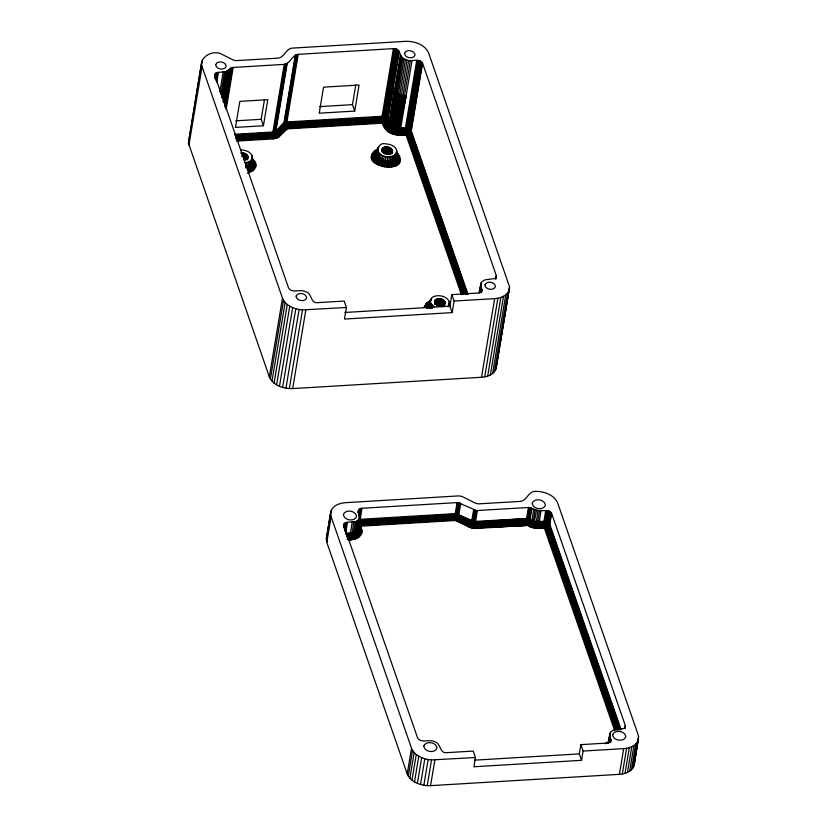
<?xml version="1.0" encoding="UTF-8"?>
<svg xmlns="http://www.w3.org/2000/svg" width="827" height="827" viewBox="0 0 827 827"><rect width="100%" height="100%" fill="white"/><g stroke="black" fill="none" stroke-linecap="round" stroke-linejoin="round"><path stroke-width="1.24" d="M480.559 284.085C481.128 287.31 483.929 292.985 478.264 293.027L451.831 294.608L454.075 301.049L452.131 312.616L344.487 319.057L346.42 307.489L344.187 301.059L317.764 302.641C310.208 303.643 312.151 293.161 305.721 291.766C300.459 288.571 292.272 293.936 288.571 287.972L214.751 75.226L216.447 72.714L225.957 71.473L232.47 67.494L284.23 64.361C290.391 63.813 292.076 54.871 298.237 54.324L393.383 48.628C400.94 47.625 399.007 58.117 405.426 59.503C410.688 62.697 418.886 57.342 422.576 63.297L496.283 275.536L496.272 277.035L494.701 278.554L484.86 279.898L481.521 282.048L479.091 292.851M634.268 764.386L638.578 736.671L638.113 734.645L557.698 503.105C553.78 494.164 542.791 490.804 533.715 491.445C528.071 492.706 526.344 500.852 520.421 501.4L478.254 503.881L475.349 503.136L461.745 496.345L458.758 495.9L345.521 502.682C339.535 503.033 332.216 505.69 330.717 512.202L326.417 537.912L326.81 542.378L407.215 773.917C411.029 782.683 421.667 786.001 430.567 785.65L619.392 774.341C625.501 774.02 633.1 771.167 634.268 764.386L638.578 736.671M461.414 294.681L405.581 133.571L405.416 127.999L416.736 60.361M551.609 513.319L549.593 524.98L546.874 527.657L535.245 528.37L528.877 526.427L526.861 524.783L526.448 519.191L528.381 507.489L538.077 510.538L548.28 510.672L551.609 513.319L625.315 725.558L625.243 727.202L623.93 728.484L613.903 729.921L610.564 732.071L608.155 742.677M361.916 508.264L359.921 521.548L362.061 531.068L361.471 534.325L357.512 538.16L350.886 539.876L350.245 534.283L352.23 521.971C366.227 522.602 352.819 509.256 361.916 508.264L457.827 502.558L476.579 510.548L528.381 507.489M422.576 63.297L411.257 130.935C410.171 135.204 404.641 135.204 401.198 135.173L400.702 128.288L412.022 60.65M531.999 508.202L530.004 519.894L527.037 525.393L475.99 528.453L475.349 522.85L477.334 510.538M188.422 143.061L201.685 62.19C203.638 54.913 213.221 51.057 220.085 53.404L233.018 59.895L235.922 60.64L278.089 58.159C284.25 57.611 285.925 48.679 292.086 48.131L405.313 41.35C414.213 40.999 424.851 44.317 428.665 53.083L509.566 286.876L496.303 367.746C494.804 374.259 487.485 376.916 481.5 377.277L292.665 388.576C283.775 388.928 273.137 385.609 269.323 376.843L188.422 143.061L201.685 62.19M247.583 159.694C249.837 155.249 244.461 152.085 240.647 153.036M247.273 173.132L253.176 170.62L255.967 166.279C251.253 165.803 251.067 160.5 252.421 156.985C251.387 151.806 245.205 149.79 240.502 149.997M255.967 166.279L255.677 162.929L252.101 158.215M326.314 540.124L330.717 512.202M396.505 152.199C415.96 177.64 350.72 166.279 377.918 148.984L378.394 149.429M357.584 525.993L358.339 530.541L361.988 532.733M357.833 527.119C358.887 533.208 351.268 534.811 346.699 534.614M400.361 160.262C396.391 159.88 395.027 155.352 396.774 152.075C397.115 146.855 390.995 144.229 386.581 143.981C374.29 140.962 380.958 157.233 371.385 156.913M377.505 148.746C377.67 157.523 393.611 160.221 396.774 152.075M392.411 150.71C391.667 155.879 381.878 154.484 381.898 149.501C384.059 144.177 395.099 147.568 391.988 153.677M400.072 156.913L396.681 155.817L395.968 153.522C397.849 165.08 375.282 162.878 376.895 152.416M396.216 154.639C397.208 166.889 372.109 162.588 377.236 151.362L375.365 154.577L371.457 155.249M426.598 308.347L427.869 304.419L430.391 302.444L428.644 301.607L426.959 302.692L424.168 307.034C431.983 308.719 428.117 297.369 434.526 296.345C440.791 293.988 451.924 298.185 449.082 306.31M430.154 303.137L427.817 305.473L427.352 308.026L428.469 305.184L430.629 302.837L428.551 304.315L425.626 303.985M430.557 299.467L430.412 302.765L434.061 306.765M445.122 302.496C444.378 307.665 434.588 306.269 434.609 301.286C436.563 296.19 447.314 299.043 444.73 304.853M496.303 367.746L496.396 365.534M609.592 734.107C610.161 737.333 612.972 743.008 607.297 743.049L580.874 744.631L579.324 753.883L581.557 760.323L473.912 766.763L475.463 757.511L473.22 751.081L446.797 752.663C439.24 753.666 441.184 743.173 434.754 741.788C429.482 738.604 421.315 743.949 417.614 737.994L343.898 525.755C343.184 521.475 349.842 522.126 352.23 521.971M449.299 301.628L448.751 306.538M361.12 508.357L357.781 528.226C357.078 533.808 349.78 533.766 345.572 533.963L350.245 534.283M620.932 729.259L549.769 524.339L548.58 522.767L544.766 521.403L534.749 521.258L527.275 518.498L473.974 521.486L455.987 513.577L359.269 519.377C361.006 529.756 364.107 539.773 348.436 539.742M476.579 510.548L474.409 525.104L474.491 528.453L475.99 528.453M535.245 528.37L538.077 510.538M401.198 135.173L396.66 134.966L408.652 60.454M474.491 528.453L470.015 527.554L455.739 520.472L458.592 502.63M472.961 528.308L475.814 510.476M393.383 48.628L382.074 116.276C381.464 121.383 382.953 127.079 386.757 130.666L389.548 128.381L391.068 125.28L401.674 56.949M386.757 130.666L388.359 131.886L388.866 131.503L392.143 126.097L402.728 57.921M385.413 129.312L388.525 127.348L390.179 124.381L400.878 55.885M388.359 131.886L390.21 132.951L393.238 127.41L403.989 58.779M384.39 127.875L387.139 126.717L389.341 123.998L394.531 89.481M390.21 132.951L392.236 133.829L394.603 127.999L405.426 59.503M392.236 133.829L394.407 134.512L396.061 128.454L406.998 60.071M201.726 63.896L202.357 60.082M188.907 145.304L202.077 66.646L201.581 64.403M214.689 76.291L215.113 73.789M214.617 78.389L215.454 73.376M215.072 78.027L215.909 73.014M215.402 78.978L216.447 72.714M215.806 79.992L217.067 72.476M216.281 81.087L217.749 72.321M216.798 82.255L218.473 72.228M219.837 91.993L223.187 71.949M220.84 94.33L224.613 71.784M221.553 97.782L225.957 71.473M222.566 98.578L227.177 71.019M223.011 101.752L228.252 70.429M223.693 102.3L229.151 69.726M224.334 103.592L230.206 68.527M224.572 104.502L230.65 68.176M224.686 106.714L231.188 67.876M225.295 106.487L231.798 67.649M225.554 108.833L232.47 67.494M226.267 108.751L233.183 67.411M241.846 156.468L242.435 152.933M242.766 156.572L243.355 153.036M243.469 157.957L244.254 153.243M244.12 159.446L245.112 153.553M243.955 159.931L244.823 159.818L245.888 153.946M245.598 160.304L246.58 154.411M246.363 159.652L247.149 154.949M246.994 159.053L247.583 155.517M252.38 158.102L250.519 160.996L246.58 162.661L245.96 166.341L249.909 164.666L251.759 161.772M247.283 159.652L247.873 156.117M248.069 162.278L247.5 168.181L249.506 172.554M249.392 161.72L248.917 167.581L251.491 171.706M250.519 160.996L250.116 166.806L253.176 170.62M251.408 160.128L251.067 165.886L254.509 169.328M251.77 158.308L252.183 155.869M252.421 156.985C250.736 160.727 250.509 166.713 255.45 167.86M263.42 125.735L267.783 99.695L239.84 101.37L235.478 127.41L263.42 125.735L261.187 119.305L264.516 99.467M284.23 64.361L272.91 132L273.417 138.884L278.534 137.323L287.414 128.857L382.57 123.161L385.754 122.117L387.904 119.202L399.224 51.563M284.953 64.268L273.634 131.917L274.864 138.719M285.635 64.113L274.316 131.751L274.75 135.628L276.218 138.398M286.256 63.875L274.936 131.524L275.267 134.522L277.458 137.933M286.793 63.576L275.474 131.214L276.311 134.904L278.534 137.323M287.238 63.214L275.918 130.852L276.921 134.408L279.433 136.6M295.218 55.471L283.899 123.109L284.901 126.665L287.414 128.857L286.917 121.972L298.237 54.324M295.673 55.109L284.354 122.747L284.819 125.683L287.414 128.857L286.183 122.055L297.503 54.406M296.211 54.809L284.891 122.448L285.232 125.446L287.414 128.857L285.935 126.086L285.511 122.21L296.831 54.572M269.323 376.843L282.483 298.185L202.077 66.646M270.388 379.066L283.547 300.408L282.483 298.185M271.99 381.175L285.15 302.517L283.547 300.408M274.088 383.128L287.248 304.47L285.15 302.517M276.611 384.844L289.77 306.186L287.248 304.47M279.485 386.292L292.655 307.634L289.77 306.186M282.627 387.418L295.797 308.76L292.655 307.634M285.946 388.194L299.105 309.525L295.797 308.76M289.326 388.576L302.486 309.918L346.42 307.489M292.665 388.576L305.835 309.918M354.711 111.076L359.073 85.036L323.564 87.166L319.212 113.206L354.711 111.076L352.478 104.647L355.796 84.809M394.221 48.628L382.901 116.266L382.57 123.161C384.824 133.095 405.943 140.828 411.019 130.439L422.339 62.8M377.846 147.682C371.354 159.042 392.101 165.72 396.164 155.755M378.063 149.16L378.477 146.71M395.068 48.731L382.57 123.161L385.578 121.765L387.646 118.654L398.955 51.005M378.228 152.085L376.709 157.709L372.543 160.262M395.895 48.917L384.576 116.566L382.57 123.161L385.32 121.424L387.243 118.116L398.562 50.478M379.035 153.14L377.567 158.836L373.752 161.854M396.681 49.196L385.361 116.845L382.57 123.161L384.989 121.114L386.716 117.63L398.035 49.992M397.405 49.558L386.085 117.207L385.01 120.101L382.57 123.161M380.079 154.111L378.683 159.869L375.324 163.312M381.692 151.279L382.084 148.932M381.34 154.98L380.038 160.789L377.215 164.604M381.836 151.93L382.425 148.395M382.322 151.465L382.911 147.93M382.736 152.24L383.521 147.537M382.787 155.703L381.567 161.565L379.376 165.689M383.252 153.119L384.245 147.227M400.34 54.778L389.021 122.417L387.201 125.104L383.687 126.376M384.069 152.902L385.051 147.02M384.359 156.262L381.733 166.537M384.741 153.977L385.93 146.917M385.651 153.977L386.84 146.906M386.013 156.644L384.214 167.116M386.571 154.08L387.76 147.02M387.47 154.298L388.659 147.227M387.698 156.841L386.757 167.405M388.328 154.597L389.517 147.537M389.31 153.812L390.292 147.93M389.372 156.841L388.607 162.785L389.259 167.405M389.993 154.287L390.985 148.395M390.571 154.814L391.553 148.922M327.306 534.573L331.41 510.083M391.398 153.036L391.988 149.501M390.985 156.644L390.313 162.578L391.667 167.106M391.688 153.636L392.277 150.1M326.81 542.378L331.11 516.668L330.624 514.415M392.474 156.262L391.905 162.164L393.9 166.527M393.797 155.693L393.321 161.565L395.895 165.689M410.347 60.65L399.027 128.278L406.212 95.353L399.193 128.299L398.945 135.194M394.924 154.969L394.52 160.789L397.58 164.604M395.813 154.111L395.471 159.869L398.914 163.312M396.826 150.969C395.141 154.701 394.913 160.696 399.854 161.844M417.49 60.361L406.171 127.999L405.923 134.894L409.313 132.609L410.678 129.953L421.997 62.314M418.255 60.433L405.923 134.894L408.972 132.268L410.233 129.508L421.553 61.87M419 60.588L407.68 128.226L405.923 134.894L408.093 132.671L409.696 129.105L421.015 61.456M419.723 60.816L408.404 128.454L405.923 134.894L409.086 128.743L420.405 61.105M343.567 526.551L343.97 524.111M343.67 527.295L344.29 523.615M343.908 528.081L344.735 523.191M344.477 527.719L345.293 522.829M344.528 531.11L345.955 522.54M345.272 530.924L346.699 522.354M345.862 532.05L347.505 522.25M353.832 521.775L351.888 534.077L353.294 539.586M355.321 521.392L353.418 533.684L355.527 539.008M356.644 520.824C356.21 526.168 352.188 533.839 357.512 538.16M357.977 512.564L358.391 510.114M358.298 512.078L358.701 509.628M358.536 512.864L359.145 509.194M357.771 520.1C357.274 525.248 353.077 533.487 359.207 537.074M358.68 514.952L359.714 508.832M359.352 514.673L360.376 508.553M358.815 518.643L356.778 530.851L357.646 533.394L360.541 535.782M359.673 516.1L357.398 529.88L358.856 532.815L361.471 534.325M430.216 300.532L429.368 305.938L428.024 307.603M430.412 302.765L428.862 308.306L428.655 305.928L430.402 302.775L428.469 305.184L424.685 305.452M430.774 300.945L431.187 298.495M430.329 307.541L429.606 304.202L429.42 304.822L430.154 308.192L430.939 303.871M431.136 308.595L431.746 304.925M432.387 308.347L432.79 305.897M434.547 303.716L435.136 300.18M434.837 304.429L435.622 299.715M435.447 304.026L436.232 299.322M435.974 304.905L436.956 299.012M436.584 305.866L437.762 298.805M437.452 305.763L438.641 298.702M438.362 305.763L439.55 298.702M439.282 305.866L440.471 298.805M440.191 306.083L441.37 299.012M441.039 306.383L442.228 299.322M441.825 306.776L443.003 299.715M442.714 306.073L443.696 300.18M443.479 305.421L444.264 300.708M443.913 306L444.699 301.286M444.399 305.421L444.988 301.886M449.33 303.985L448.927 306.424L448.679 305.308M452.131 312.616L449.898 306.176L451.831 294.608M479.247 292.706L480.9 283.02M479.701 292.582L480.756 286.318M481.448 292.034L481.872 289.533M481.572 292.603L481.986 290.091M407.215 773.917L411.515 748.208L331.11 516.668M408.28 776.129L412.58 750.42L411.515 748.208M409.882 778.248L414.182 752.539L412.58 750.42M457.073 502.568L455.139 514.27L455.739 520.472L470.315 527.078L474.44 527.905L527.037 525.393L529.352 519.614L531.327 507.912M457.827 502.558L455.884 514.26L455.739 520.472L360.582 526.168L357.688 525.486C362.247 533.012 353.17 537.653 346.761 537.054M495.652 279.299L496.283 275.536M411.98 780.192L416.281 754.493L414.182 752.539M495.983 278.554L496.396 276.042M459.336 502.785L455.739 520.472L458.758 515.004L460.742 503.302M460.06 503.012L458.086 514.704L455.739 520.472M481.5 377.277L494.66 298.619C500.655 298.258 507.964 295.601 509.463 289.088M414.503 781.918L418.803 756.209L416.281 754.493M484.705 376.885L497.875 298.227M417.387 783.365L421.687 757.656L418.803 756.209M487.682 376.109L500.852 297.451M420.529 784.492L424.83 758.783L421.687 757.656M490.339 374.982L503.498 296.324M423.837 785.257L428.138 759.548L424.83 758.783M492.592 373.535L505.752 294.877M494.37 371.809L507.53 293.151M495.621 369.865L508.781 291.207M496.613 364.262L499.591 346.503M500.015 343.96L507.871 297.017M508.295 294.484L509.566 286.876M427.218 785.65L431.518 759.941L475.463 757.511M468.661 526.964L471.504 522.075L473.664 509.804M474.347 510.094L472.217 522.385L470.015 527.554M475.07 510.321L471.462 528.008M430.567 785.65L434.868 759.941M529.125 507.478L527.181 519.18L527.037 525.393L475.804 527.833L526.985 524.773L535.317 527.771L545.21 528.091L615.154 729.445M529.869 507.551L527.037 525.393L530.614 507.695M533.828 509.236L531.844 520.927L528.877 526.427M535.172 509.804L533.188 521.506L530.882 527.275M536.599 510.238L533.022 527.936M539.576 510.672L537.633 522.385L537.488 528.587M541.054 510.662L539.121 522.375L539.711 528.577M545.768 510.383L543.835 522.085L544.435 528.288L614.75 730.779M546.606 510.383L544.662 522.085L544.435 528.288C551.444 526.975 550.12 517.795 551.34 512.761M547.453 510.476L544.797 526.241L535.514 526.303L526.933 523.295L474.388 525.869L471.235 525.228L455.263 518.374L359.704 524.111L358.256 525.259L359.332 530.2L358.101 533.994L354.08 536.589L348.012 537.674M548.28 510.672L546.316 522.375L544.435 528.288C550.937 526.024 549.604 517.433 550.947 512.233M549.066 510.952L547.081 522.654L544.435 528.288L544.662 527.006L546.078 527.967L615.981 729.238M549.79 511.313L547.794 523.005L544.435 528.288C550.244 525.073 549.004 517.113 550.42 511.748M581.557 760.323L583.107 751.061L580.874 744.631M608.3 742.842L609.933 733.042M608.765 742.46L609.788 736.34M610.491 742.005L610.905 739.555M610.615 742.563L611.029 740.113M624.912 728.008L625.315 725.558M625.036 728.566L625.439 726.127M619.392 774.341L623.692 748.631C629.802 748.311 637.41 745.458 638.568 738.676M622.297 774.01L626.597 748.301M625.005 773.369L629.316 747.66M627.476 772.428L631.776 746.719M629.636 771.219L633.937 745.509M631.435 769.782L635.736 744.073M632.831 768.128L637.131 742.419M633.782 766.309L638.082 740.61M468.02 294.391L411.257 130.935C406.16 123.978 394.128 132.279 389.486 123.419L395.068 90.588M390.179 124.381L395.864 91.652M391.068 125.28L396.919 92.624M392.143 126.097L398.18 93.482M393.373 126.8L399.617 94.206M394.727 127.389L401.188 94.764M396.164 127.844L402.842 95.157M397.673 128.144L404.537 95.353M247.986 157.337L246.973 158.908L244.823 159.818M251.728 162.423L249.857 165.338L245.888 167.023M326.417 537.912L327.099 535.793M425.016 307.127L426.381 304.253L429.234 302.01M425.853 307.106L427.145 304.398L429.813 302.289M544.662 527.006L535.41 527.078L526.954 524.07L475.649 527.119L526.861 524.783L474.409 527.285L470.625 526.52L455.677 519.852L360.396 525.548C357.646 523.408 356.757 524.938 360.582 526.168L358.484 521L455.088 515.035L457.9 515.448L471.504 522.075L474.564 522.86L527.088 519.945L534.469 522.695L544.569 522.85L548.156 524.132L549.273 525.61L620.012 729.311M357.781 528.226C356.375 533.301 349.811 533.105 345.665 533.27L350.297 533.601M449.485 303.86L447.634 306.755M377.391 151.527C369.783 163.477 400.061 168.16 395.937 154.153M430.567 302.165L429.099 305.401L429.306 307.706M359.91 525.714C363.384 533.611 355.941 539.659 348.27 539.121M395.492 153.615C403.359 169.256 367.043 164.552 377.443 151.351L376.885 151.517C365.296 165.772 405.623 170.424 395.616 153.677L398.076 153.657M376.967 151.972L375.158 152.633L372.915 152.199M396.133 153.853C407.029 173.029 360.717 164.997 377.681 150.659L376.512 150.225C357.347 166.434 409.706 175.531 397.384 153.843M377.102 150.504C359.073 165.751 408.311 174.301 396.722 153.905M609.199 742.098L608.775 741.685L605.095 743.618L607.845 743.173M449.216 303.985L448.606 304.253L450.095 305.628L448.844 305.639M247.5 168.181C250.374 167.385 253.052 164.439 251.894 161.337L253.393 162.578L255.677 162.929M247.676 168.997C251.253 168.16 254.034 163.932 251.687 160.593L254.871 161.265M247.935 169.814C251.708 168.935 254.633 164.459 252.152 160.945M248.255 170.6C253.072 169.628 255.646 163.384 251.728 159.869L253.672 159.683M248.627 171.323C253.755 170.3 256.494 163.663 252.318 159.921M249.051 171.985C255.626 170.755 257.3 161.916 251.501 158.484M428.644 301.607L430.629 300.77M245.867 167.778C249.289 167.343 252.793 164.459 251.811 160.665L253.072 163.581L256.039 164.614M358.525 519.573L359.269 519.377M358.463 520.255L455.884 514.26L471.824 520.814M358.577 521.796L455.729 515.841L474.502 523.584L527.026 520.762L535.875 523.811L544.497 523.667L547.794 524.845L548.828 526.21L619.568 729.91M358.753 522.612L455.677 516.689L474.45 524.339L526.975 521.61L535.751 524.649L544.435 524.514L547.36 525.558L618.586 729.249M234.537 134.977L274.244 132.434L283.857 123.781L286.111 122.737L381.981 116.958L386.56 118.302L390.024 124.97L393.238 127.41L399.1 128.909L405.416 127.999M235.757 135.659L274.254 133.188L283.94 124.495L286.09 123.492L381.929 117.723C389.383 116.927 387.512 127.771 394.438 128.661C399.679 131.7 407.442 125.456 411.081 131.576L467.42 293.812M400.537 130.304C403.69 129.332 408.941 128.485 410.761 132.206L467.1 294.443M348.136 538.429L354.38 537.281L358.639 534.542L359.931 530.541L358.97 525.662L360.231 524.845L455.388 519.149L470.935 525.9L474.388 526.592L526.696 524.07L475.515 526.344L526.561 523.295M235.767 137.323L274.512 134.811L286.225 125.146L381.94 119.388L385.899 120.804L389.021 126.779L392.525 129.436L398.903 131.069L405.261 130.273M235.829 138.171L274.75 135.628L286.38 125.983L382.002 120.235C388.276 120.329 386.974 130.346 393.735 130.8C398.686 134.067 406.109 128.082 409.758 133.364L465.673 294.371M346.699 536.227C351.64 536.589 361.017 533.642 357.626 527.109L358.815 529.797L362.061 531.068M235.922 138.998L275.04 136.424L286.576 126.8L382.095 121.062C387.78 121.672 386.819 131.173 393.456 131.503C398.221 134.822 405.437 129.095 409.096 133.85L464.588 293.647M371.747 158.608L376.151 156.52L377.701 150.979L375.747 153.398L371.974 153.667M244.978 162.857L246.58 162.661M346.689 535.41C350.937 535.358 358.928 534.17 357.884 528.267M399.276 155.249L397.136 155.176L395.73 154.132M237.328 139.701L275.401 137.158L278.058 135.669L286.824 127.565L382.229 121.838C387.15 123.171 386.747 131.865 393.156 132.175C397.725 135.504 404.672 130.149 408.362 134.263L463.854 294.05M237.494 140.414L275.794 137.83L278.73 136.186L287.103 128.257L382.384 122.541C385.982 126.149 388.245 132.982 394.789 133.405C398.697 135.68 404.403 131.431 407.577 134.574L463.068 294.371M401.033 134.625L406.75 134.791L462.241 294.577M458.086 514.704L471.7 521.423L474.646 522.178L526.541 518.508M475.349 522.85L527.181 519.18L536.123 522.24L546.316 522.375L549.324 524.432L620.757 729.9M475.329 523.574L526.396 519.956M475.339 524.328L526.385 520.772M357.605 525.124L360.582 526.168L358.587 523.605L360.003 523.243L455.16 517.547L474.409 525.104L526.406 521.62M376.885 151.517L374.238 150.907M429.595 303.302L426.959 302.692M475.453 525.858L526.468 522.468C532.702 527.068 542.016 522.943 547.608 527.254L617.924 729.734M319.511 106.621L352.478 104.647M235.788 120.825L261.187 119.305M234.62 134.294L272.91 132C279.071 131.452 280.756 122.51 286.917 121.972L382.074 116.276C386.354 115.739 388.907 119.646 389.486 123.419M235.747 136.476L274.347 133.984L284.147 125.228L286.132 124.308L381.909 118.54C388.628 117.806 387.17 127.193 392.815 128.743C398.045 132.454 406.45 127.182 410.316 132.816L466.232 293.823M236.398 141.107L273.417 138.884M454.075 301.049L494.66 298.619M344.818 312.472L449.898 306.176M348.518 540.021L350.886 539.876M583.107 751.061L623.692 748.631M474.243 760.178L579.324 753.883M475.411 522.178L526.448 519.191M475.38 525.104L526.468 522.468M400.619 128.898L405.333 128.692M347.164 539.493L350.72 539.328M348.198 538.77L350.565 538.708M400.568 129.581L405.271 129.457M348.064 538.036L350.441 538.015M358.132 528.102L361.699 529.383M400.547 131.059L405.282 131.121M347.971 537.261L350.348 537.281M400.588 131.824L405.344 131.969M346.709 536.423L350.276 536.527M400.661 132.578L405.447 132.796M346.689 535.596L350.234 535.762M400.764 133.312L405.581 133.571M400.888 134.005L405.737 134.274M346.699 534.79L350.224 535.007M474.646 522.178L475.401 522.25M299.105 309.525L302.486 309.918M428.138 759.548L431.518 759.941M400.444 158.598L398.097 157.967L396.298 155.921M457.9 515.448L458.582 515.583M394.407 134.512L396.66 134.966M544.797 526.241L546.874 527.657L617.19 730.138M357.936 524.122L360.582 526.168L357.74 524.432M471.7 521.423L458.768 514.932L471.504 522.075M469.064 526.53L456.07 519.935L456.411 519.304M359.838 525.786L360.582 526.168M456.649 519.397L469.478 526.024M457.093 518.746L469.881 525.445M457.517 518.022L470.274 524.814M457.91 517.268L470.646 524.142M458.251 516.493L470.976 523.45M458.53 515.728L471.266 522.757M375.934 149.821L376.512 150.225M606.791 742.532L607.318 742.904M383.356 122.954L384.431 126.283M357.688 525.486L359.042 528.846M358.298 525.817L359.621 529.115M357.636 526.22L358.536 528.505M359.001 526.044L360.262 529.29M359.766 526.158L360.965 529.383M384.224 122.841L385.175 126.107M385.01 122.53L385.899 125.849M387.904 119.202L388.866 122.996M385.754 122.117L386.581 125.508M387.729 119.843L388.607 123.564M386.405 121.631L387.201 125.104M387.408 120.473L388.225 124.122M386.964 121.083L387.76 124.629M251.646 160.779L251.894 161.937M215.713 64.609C215.806 69.385 224.479 70.853 226.195 66.429C226.112 61.653 217.439 60.185 215.713 64.609M296.128 296.149C296.211 300.925 304.884 302.393 306.61 297.968C306.517 293.182 297.844 291.714 296.128 296.149M343.463 514.404C343.567 520.359 354.38 522.199 356.53 516.668C356.416 510.714 345.603 508.884 343.463 514.404M404.537 53.31C404.63 58.086 413.304 59.554 415.03 55.12C414.937 50.344 406.264 48.876 404.537 53.31M423.869 745.944C423.982 751.898 434.785 753.728 436.935 748.208C436.821 742.253 426.008 740.423 423.869 745.944M484.953 284.839C485.035 289.626 493.719 291.094 495.435 286.659C495.342 281.883 486.669 280.415 484.953 284.839M532.288 503.105C532.402 509.06 543.205 510.89 545.355 505.369C545.241 499.415 534.428 497.585 532.288 503.105M612.693 734.645C612.807 740.599 623.62 742.429 625.76 736.909C625.646 730.944 614.843 729.114 612.693 734.645"/></g></svg>
